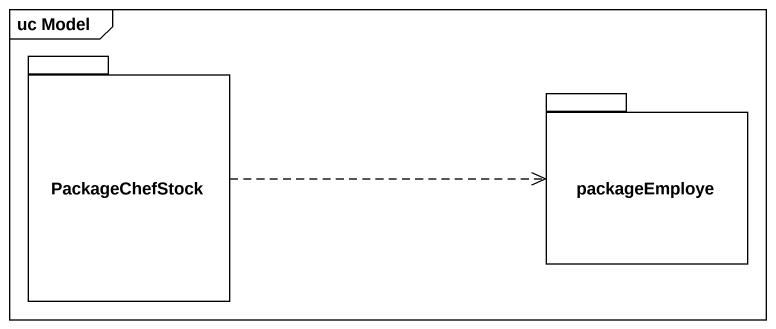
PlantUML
@startuml
mainframe uc Model
package PackageChefStock {
}
package packageEmploye {
}
PackageChefStock .right.> packageEmploye
@enduml
